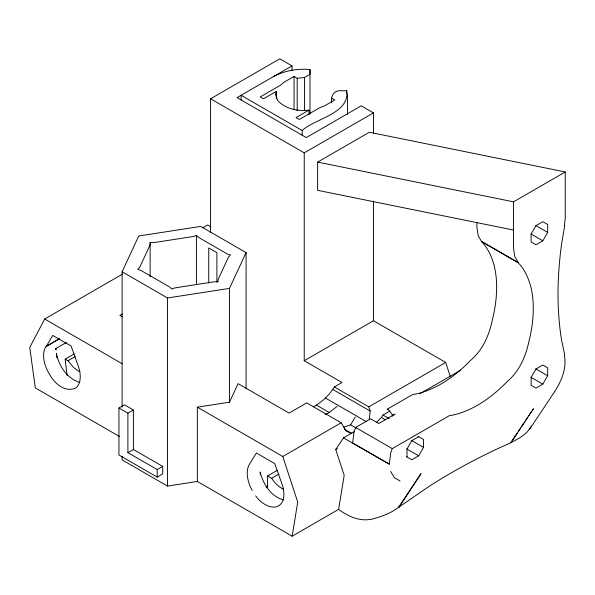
<?xml version="1.0" encoding="UTF-8"?>
<svg xmlns="http://www.w3.org/2000/svg" width="595" height="595" viewBox="0 0 595 595"><rect width="100%" height="100%" fill="white"/><g stroke="black" fill="none" stroke-linecap="round" stroke-linejoin="round"><path stroke-width="0.89" d="M150.133 242.582L150.133 244.813L139.624 267.453L137.69 269.371L141.037 270.487L169.739 287.058L171.665 288.992L174.997 287.876L214.207 281.807L218.067 281.807L218.06 279.583L228.569 256.943L230.503 255.024L227.164 253.901L198.462 237.338L196.529 235.404L193.196 236.52L153.986 242.589L150.133 242.582L150.133 276.801M369.324 419.706L370.179 411.048L368.796 406.839L334.33 386.936C329.333 395.154 321.858 402.369 313.297 406.802M389.398 463.163L390.662 453.212L392.276 448.623L449.277 415.712C458.455 414.432 467.127 410.773 475.293 406.511A115.073 66.439 -60 0 0 507.081 381.678C519.48 371.161 525.809 356.42 529.059 340.816A114.984 66.387 -60 0 0 532.666 320.467A115.333 66.588 -60 0 0 530.249 284.693C527.772 276.705 524.202 268.769 518.215 262.789L481.563 241.622L478.142 235.494L476.87 227L476.87 222.471M292.145 536.192L297.723 502.106L282.789 456.491L197.347 407.166L197.347 481.459L292.145 536.192L338.614 509.357L344.193 475.279L335.744 449.463L343.479 437.875L354.598 431.449M331.631 102.771C330.85 97.446 332.598 91.898 338.51 90.745L346.677 90.752C350.024 113.823 314.279 118.747 302.193 130.521L241.116 95.26L241.116 99.96M273.693 76.443C284.782 70.664 297.574 68.328 310.002 69.578L310.01 74.293L304.484 77.484L297.203 78.265L294.056 76.443L283.875 82.326L280.602 85.152L260.253 96.903L263.511 98.785L276.385 91.355L275.448 94.077L277.634 100.436C285.421 108.937 297.864 111.562 308.954 110.157L308.954 114.805M395.244 413.986L378.74 423.514L370.596 418.813L355.624 427.455L354.01 432.044L352.746 442.003L352.909 443.134L389.472 464.241L343.479 437.875M122.109 407.069L122.109 271.789L138.724 235.999L200.708 226.412L246.085 252.607L246.085 388.818M197.347 407.166L229.477 402.198L229.477 288.389L246.085 252.607M229.477 402.198L238.074 383.649L289.051 413.079L306.708 402.882L341.173 422.785L346.223 431.122L351.645 433.651M338.614 509.357C349.161 517.308 362.11 522.655 375.259 518.208C383.552 515.865 391.696 512.615 398.568 507.327L430.475 485.461A616.866 356.145 0 0 1 495.754 449.56L511.075 442.65C518.141 438.716 527.512 434.276 531.238 426.057M122.525 274.087L44.692 319.024L29.75 347.398L35.328 387.918L119.692 436.626M406.288 456.566L411.829 459.771L418.679 455.815L423.536 447.403L423.536 439.497L417.995 436.299M542.819 240.804L547.675 232.4L547.675 224.486L542.819 221.682L535.969 225.639L531.112 234.051L531.112 241.957L535.969 244.761L542.819 240.804L530.941 233.947M542.819 384.147L547.675 375.735L547.675 367.829L542.819 365.025L535.969 368.982L531.112 377.386L531.112 385.3L535.969 388.104L542.819 384.147L530.941 377.289M554.585 391.763C561.427 381.164 567.005 368.156 564.32 355.371L564.759 355.007L561.74 340.987A345.212 199.31 -60 0 1 561.74 242.991L564.759 225.498L564.32 225.624L565.25 218.298L565.25 171.977L369.354 132.239L317.633 162.1L317.633 190.318L513.53 230.057M343.739 427.173L350.581 424.837L355.349 417.028M46.172 346.528L52.762 335.446L71.088 346.022L77.982 365.204A25.845 14.92 60 0 1 80.251 376.709A25.979 15.001 60 0 1 75.282 388.327C60.489 393.704 48.738 376.33 44.885 364.08A25.808 14.897 60 0 1 44.885 348.499L46.172 346.528L59.805 338.659M398.568 507.327L421.052 473.568L398.925 507.401M510.934 442.449L517.07 433.242M518.089 431.71L520.647 427.872M521.666 426.34L524.225 422.502M525.244 420.97L527.795 417.132M528.821 415.6L531.372 411.762M532.399 410.23L533.418 408.691L511.075 442.65M529.788 428.988L554.495 391.897M376.39 422.517L381.365 417.512L383.016 415.05L390.216 410.892M325.168 414.529L329.243 412.521L337.023 406.452M210.578 232.407L210.578 98.777L279.806 58.808L292.019 65.867L292.019 70.507M292.019 65.867L237.041 97.61L306.269 137.579L361.247 105.836L373.467 112.886L373.467 133.302M308.954 110.157L296.087 117.587L299.345 119.469L319.693 107.725L324.595 105.836L334.777 99.953L331.631 98.138M210.578 98.777L304.238 152.856L373.467 112.886M202.776 227.759L207.588 224.977L210.794 226.829M46.046 346.387L58.875 338.979M55.818 348.492L55.952 349.741L55.818 348.492L66.417 342.504M122.287 314.019L119.878 315.409L122.265 316.793M67.071 375.505L65.197 359.083L74.048 353.98M65.197 359.083L68.023 360.719L75.267 356.539M118.941 407.984L124.437 404.808L133.399 409.985L133.399 449.485L162.718 466.413L162.718 473.932L157.214 477.108L118.941 455.011L118.941 407.984L127.903 413.153L133.399 409.985M317.633 162.1L513.53 201.839L565.25 171.977M127.903 413.153L127.903 452.661L133.399 449.485M304.238 152.856L304.238 360.719L373.467 320.75L445.685 362.444L450.199 376.219M127.903 452.661L157.214 469.581L162.718 466.413M334.33 386.936L341.991 382.511L304.238 360.719M282.789 456.491L341.173 422.785M368.796 406.839L445.685 362.444M267.765 485.937L266.151 486.859L267.586 487.692L267.586 475.933L277.24 470.362M267.586 475.933L271.662 478.283L278.899 474.103M419.81 393.801L460.604 370.246M335.744 449.463L337.35 448.541M418.679 436.693L411.829 440.65L406.98 449.054L406.98 456.967M122.109 271.789L167.485 297.983L229.477 288.389M122.109 456.179L122.109 459.89L167.485 486.085L197.347 481.459M283.822 499.941C271.112 496.907 263.102 484.018 260.127 472.014L260.439 474.751M79.804 382.473C67.071 378.628 58.734 365.813 56.354 353.237L56.875 357.84M535.79 225.542L547.675 232.4M481.682 241.466L518.334 262.626L514.794 256.653L513.53 248.16L513.53 201.839M535.79 368.878L547.675 375.735M481.563 241.622C487.55 247.609 491.12 255.545 493.597 263.533A115.333 66.588 -60 0 1 496.014 299.307A114.984 66.387 -60 0 1 492.407 319.656C489.157 335.26 482.828 350.001 470.429 360.518A115.073 66.439 -60 0 1 438.641 385.344C430.475 389.613 421.803 393.273 412.625 394.545L387.092 409.286L387.94 409.241L392.284 414.529L393.764 415.384M383.016 415.05L389.197 418.612M332.947 389.554L370.179 411.048M381.365 417.512L385.337 419.802M411.658 440.545L423.536 447.403M325.45 398.04L366.609 421.803M406.802 448.957L418.679 455.815M355.624 427.455L392.276 448.623M316.592 405.217L329.243 412.521M350.581 424.837L356.115 428.036M344.416 429.129L351.571 433.264M400.063 480.976L394.336 477.681L390.662 471.471M44.692 319.024L122.161 363.753M255.731 495.888C260.96 504.136 276.474 513.426 282.588 501.317A25.808 14.897 60 0 0 282.588 485.736L274.712 463.587L256.386 453.003L249.498 464.226A25.845 14.92 60 0 0 247.803 478.7A25.979 15.001 60 0 0 252.191 490.466M68.023 360.719L73.17 367.003A23.056 13.313 60 0 0 79.916 371.711M271.662 478.283L273.693 481.169A23.056 13.313 60 0 0 283.555 489.276M392.284 414.529L392.284 416.203M373.467 201.043L373.467 320.75M347.435 94.077L347.435 114.433M346.677 90.752L346.677 93.534M310.002 69.578L310.01 114.076M304.484 77.484L304.484 110.737M302.193 130.521L302.193 135.229M297.203 78.265L297.203 110.685M294.056 76.443L294.056 109.792M276.385 91.355L276.385 98.785M216.885 282.179L216.885 252.674L208.741 247.974L208.741 283.012M196.529 235.404L196.529 284.425M167.485 297.983L167.485 486.085M157.214 469.581L157.214 477.108"/></g></svg>
